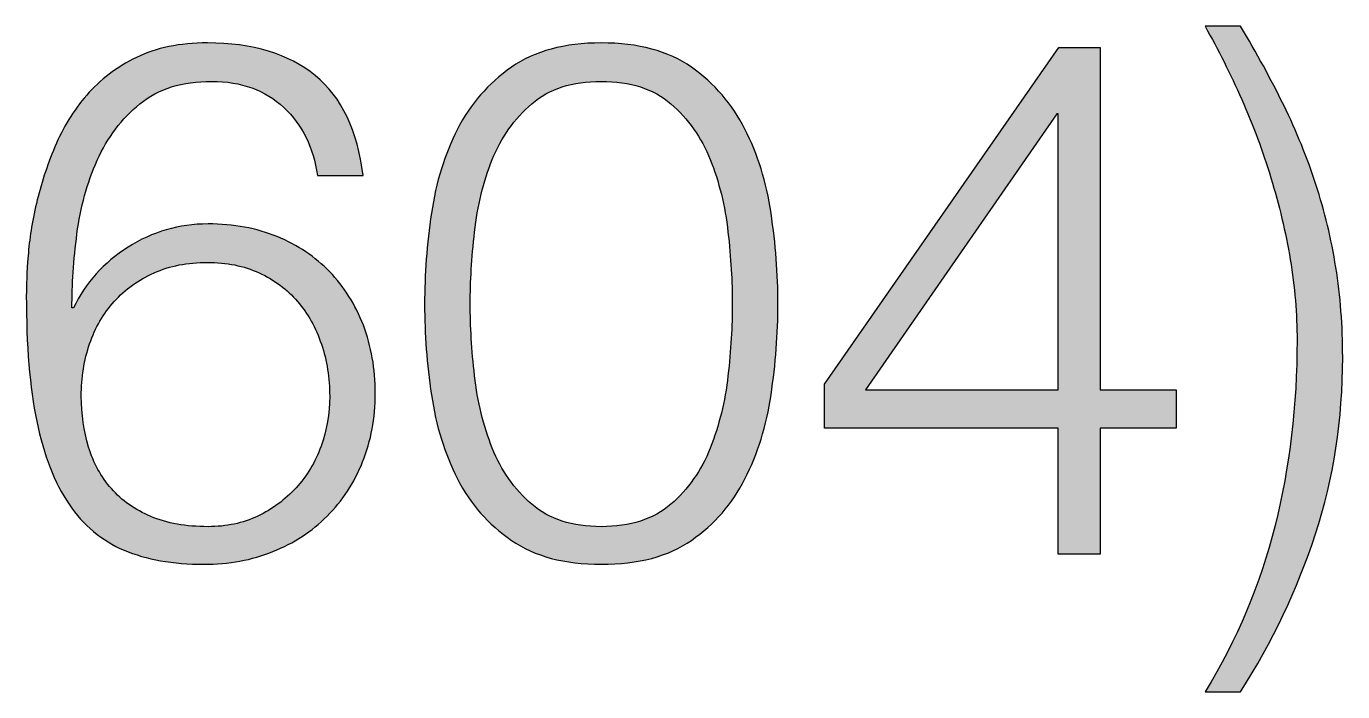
# Paper-space layout 'A3mask (portrait)' of a CAD drawing. Extents: x 0 to 277, y 0 to 394.
# Drawn here: x 197.89 to 201.344, y 21.162 to 22.908 of the extents above; entities that cross this region are included whole.
import ezdxf
from ezdxf.enums import TextEntityAlignment as Align

# ---------------------------------------------------------------- set-up
doc = ezdxf.new("R2010")
doc.units = 0
doc.layers.get('0').update_dxf_attribs({"linetype": 'CONTINUOUS'})
doc.layers.get('Defpoints').update_dxf_attribs({"linetype": 'CONTINUOUS'})
doc.layers.add('JPP_Mask', color=7, linetype='CONTINUOUS')
doc.styles.add('JPP', font='arial.ttf')

# ---------------------------------------------------------------- blocks, each defined once
blk = doc.blocks.new('A3mask (portrait)')
at = {"true_color": 0x004a91}
h = blk.add_hatch(color=154, dxfattribs=at)
edge = h.paths.add_edge_path()
edge.add_spline(control_points=[(201.3444, 22.0398), (201.3444, 22.1221), (201.3384, 22.2007), (201.3265, 22.2754)], knot_values=[2, 2, 2, 2, 3, 3, 3, 3], degree=3, periodic=0)
edge.add_spline(control_points=[(201.3265, 22.2754), (201.3145, 22.3501), (201.2971, 22.4227), (201.2741, 22.493)], knot_values=[1, 1, 1, 1, 2, 2, 2, 2], degree=3, periodic=0)
edge.add_spline(control_points=[(201.2741, 22.493), (201.2514, 22.5633), (201.2231, 22.6326), (201.1897, 22.7011)], knot_values=[0, 0, 0, 0, 1, 1, 1, 1], degree=3, periodic=0)
edge.add_spline(control_points=[(201.1897, 22.7011), (201.156, 22.7695), (201.1185, 22.8386), (201.0765, 22.9082)], knot_values=[13, 13, 13, 13, 14, 14, 14, 14], degree=3, periodic=0)
edge.add_spline(control_points=[(201.0765, 22.9082), (201.0765, 22.9082), (200.9835, 22.9082), (200.9835, 22.9082), (201.0176, 22.8474), (201.0496, 22.7834), (201.0795, 22.7164)], knot_values=[11, 11, 11, 11, 12, 12, 12, 13, 13, 13, 13], degree=3, periodic=0)
edge.add_spline(control_points=[(201.0795, 22.7164), (201.1092, 22.6491), (201.1349, 22.5804), (201.1563, 22.5102)], knot_values=[10, 10, 10, 10, 11, 11, 11, 11], degree=3, periodic=0)
edge.add_spline(control_points=[(201.1563, 22.5102), (201.1778, 22.4399), (201.1948, 22.3684), (201.2068, 22.2963)], knot_values=[9, 9, 9, 9, 10, 10, 10, 10], degree=3, periodic=0)
edge.add_spline(control_points=[(201.2068, 22.2963), (201.2187, 22.2242), (201.2247, 22.1532), (201.2247, 22.0836)], knot_values=[8, 8, 8, 8, 9, 9, 9, 9], degree=3, periodic=0)
edge.add_spline(control_points=[(201.2247, 22.0836), (201.2247, 21.9138), (201.2054, 21.7519), (201.1669, 21.5982)], knot_values=[7, 7, 7, 7, 8, 8, 8, 8], degree=3, periodic=0)
edge.add_spline(control_points=[(201.1669, 21.5982), (201.1282, 21.4441), (201.067, 21.2987), (200.9835, 21.1621)], knot_values=[6, 6, 6, 6, 7, 7, 7, 7], degree=3, periodic=0)
edge.add_spline(control_points=[(200.9835, 21.1621), (200.9835, 21.1621), (201.0765, 21.1621), (201.0765, 21.1621), (201.1602, 21.2924), (201.2256, 21.4305), (201.2732, 21.5761), (201.3207, 21.7218), (201.3444, 21.8765), (201.3444, 22.0398)], knot_values=[3, 3, 3, 3, 4, 4, 4, 5, 5, 5, 6, 6, 6, 6], degree=3, periodic=0)
h = blk.add_hatch(color=154, dxfattribs=at)
edge = h.paths.add_edge_path()
edge.add_spline(control_points=[(198.7747, 22.1235), (198.7538, 22.1778), (198.7243, 22.2249), (198.6863, 22.2641), (198.6482, 22.3033), (198.6023, 22.3341), (198.5485, 22.3562)], knot_values=[9, 9, 9, 9, 10, 10, 10, 11, 11, 11, 11], degree=3, periodic=0)
edge.add_spline(control_points=[(198.5485, 22.3562), (198.4947, 22.3784), (198.4342, 22.3896), (198.3671, 22.3896)], knot_values=[8, 8, 8, 8, 9, 9, 9, 9], degree=3, periodic=0)
edge.add_spline(control_points=[(198.3671, 22.3896), (198.2911, 22.3896), (198.221, 22.3691), (198.1572, 22.3286)], knot_values=[7, 7, 7, 7, 8, 8, 8, 8], degree=3, periodic=0)
edge.add_spline(control_points=[(198.1572, 22.3286), (198.0932, 22.2882), (198.0454, 22.2348), (198.0136, 22.169)], knot_values=[6, 6, 6, 6, 7, 7, 7, 7], degree=3, periodic=0)
edge.add_spline(control_points=[(198.0099, 22.169), (198.0099, 22.2297), (198.0143, 22.2947), (198.0232, 22.3638), (198.032, 22.4329), (198.0498, 22.4972), (198.0763, 22.5566)], knot_values=[3, 3, 3, 3, 4, 4, 4, 5, 5, 5, 5], degree=3, periodic=0)
edge.add_spline(control_points=[(198.0763, 22.5566), (198.1029, 22.6162), (198.1403, 22.6656), (198.1885, 22.7048)], knot_values=[2, 2, 2, 2, 3, 3, 3, 3], degree=3, periodic=0)
edge.add_spline(control_points=[(198.1885, 22.7048), (198.2365, 22.7442), (198.2994, 22.7637), (198.3766, 22.7637), (198.4539, 22.7637), (198.517, 22.7409), (198.5657, 22.6953)], knot_values=[0, 0, 0, 0, 1, 1, 1, 2, 2, 2, 2], degree=3, periodic=0)
edge.add_spline(control_points=[(198.5657, 22.6953), (198.6144, 22.6498), (198.6438, 22.5902), (198.654, 22.5167)], knot_values=[29, 29, 29, 29, 30, 30, 30, 30], degree=3, periodic=0)
edge.add_spline(control_points=[(198.654, 22.5167), (198.654, 22.5167), (198.7737, 22.5167), (198.7737, 22.5167), (198.7598, 22.6345), (198.7181, 22.7219), (198.6482, 22.779)], knot_values=[27, 27, 27, 27, 28, 28, 28, 29, 29, 29, 29], degree=3, periodic=0)
edge.add_spline(control_points=[(198.6482, 22.779), (198.5787, 22.836), (198.4843, 22.8646), (198.3653, 22.8646)], knot_values=[26, 26, 26, 26, 27, 27, 27, 27], degree=3, periodic=0)
edge.add_spline(control_points=[(198.3653, 22.8646), (198.2929, 22.8646), (198.231, 22.8518), (198.179, 22.8265)], knot_values=[25, 25, 25, 25, 26, 26, 26, 26], degree=3, periodic=0)
edge.add_spline(control_points=[(198.179, 22.8265), (198.1271, 22.801), (198.0837, 22.7681), (198.0489, 22.7277)], knot_values=[24, 24, 24, 24, 25, 25, 25, 25], degree=3, periodic=0)
edge.add_spline(control_points=[(198.0489, 22.7277), (198.0139, 22.6871), (197.986, 22.6419), (197.9652, 22.5918), (197.9443, 22.5417), (197.9283, 22.4923), (197.9167, 22.4436)], knot_values=[22, 22, 22, 22, 23, 23, 23, 24, 24, 24, 24], degree=3, periodic=0)
edge.add_spline(control_points=[(197.9167, 22.4436), (197.9053, 22.3949), (197.8981, 22.349), (197.8949, 22.3058), (197.8916, 22.2627), (197.8902, 22.2279), (197.8902, 22.2014)], knot_values=[20, 20, 20, 20, 21, 21, 21, 22, 22, 22, 22], degree=3, periodic=0)
edge.add_spline(control_points=[(197.8902, 22.2014), (197.8902, 22.0709), (197.8993, 21.9609), (197.9176, 21.8716)], knot_values=[19, 19, 19, 19, 20, 20, 20, 20], degree=3, periodic=0)
edge.add_spline(control_points=[(197.9176, 21.8716), (197.9362, 21.7823), (197.9642, 21.71), (198.0023, 21.6541)], knot_values=[18, 18, 18, 18, 19, 19, 19, 19], degree=3, periodic=0)
edge.add_spline(control_points=[(198.0023, 21.6541), (198.0403, 21.5984), (198.0883, 21.5583), (198.1468, 21.5334)], knot_values=[17, 17, 17, 17, 18, 18, 18, 18], degree=3, periodic=0)
edge.add_spline(control_points=[(198.1468, 21.5334), (198.205, 21.5089), (198.2746, 21.4963), (198.3558, 21.4963)], knot_values=[16, 16, 16, 16, 17, 17, 17, 17], degree=3, periodic=0)
edge.add_spline(control_points=[(198.3558, 21.4963), (198.4216, 21.4963), (198.4819, 21.5075), (198.5371, 21.5297)], knot_values=[15, 15, 15, 15, 16, 16, 16, 16], degree=3, periodic=0)
edge.add_spline(control_points=[(198.5371, 21.5297), (198.5923, 21.5518), (198.6397, 21.5828), (198.6796, 21.6227), (198.7195, 21.6626), (198.7505, 21.7102), (198.7728, 21.7652)], knot_values=[13, 13, 13, 13, 14, 14, 14, 15, 15, 15, 15], degree=3, periodic=0)
edge.add_spline(control_points=[(198.7728, 21.7652), (198.7948, 21.8204), (198.806, 21.8802), (198.806, 21.9449)], knot_values=[12, 12, 12, 12, 13, 13, 13, 13], degree=3, periodic=0)
edge.add_spline(control_points=[(198.806, 21.9449), (198.806, 22.0094), (198.7955, 22.069), (198.7747, 22.1235)], knot_values=[11, 11, 11, 11, 12, 12, 12, 12], degree=3, periodic=0)
edge = h.paths.add_edge_path(flags=16)
edge.add_spline(control_points=[(198.0563, 22.075), (198.0709, 22.1175), (198.0925, 22.1544), (198.121, 22.1861)], knot_values=[1, 1, 1, 1, 2, 2, 2, 2], degree=3, periodic=0)
edge.add_spline(control_points=[(198.121, 22.1861), (198.1496, 22.2177), (198.1844, 22.2427), (198.2256, 22.2613)], knot_values=[0, 0, 0, 0, 1, 1, 1, 1], degree=3, periodic=0)
edge.add_spline(control_points=[(198.2256, 22.2613), (198.2667, 22.2796), (198.3133, 22.2887), (198.3653, 22.2887)], knot_values=[15, 15, 15, 15, 16, 16, 16, 16], degree=3, periodic=0)
edge.add_spline(control_points=[(198.3653, 22.2887), (198.4158, 22.2887), (198.4611, 22.2796), (198.501, 22.2613)], knot_values=[14, 14, 14, 14, 15, 15, 15, 15], degree=3, periodic=0)
edge.add_spline(control_points=[(198.501, 22.2613), (198.5409, 22.2427), (198.5745, 22.2177), (198.6019, 22.1861)], knot_values=[13, 13, 13, 13, 14, 14, 14, 14], degree=3, periodic=0)
edge.add_spline(control_points=[(198.6019, 22.1861), (198.629, 22.1544), (198.6499, 22.117), (198.6645, 22.0741)], knot_values=[12, 12, 12, 12, 13, 13, 13, 13], degree=3, periodic=0)
edge.add_spline(control_points=[(198.6645, 22.0741), (198.6791, 22.031), (198.6863, 21.9853), (198.6863, 21.9373)], knot_values=[11, 11, 11, 11, 12, 12, 12, 12], degree=3, periodic=0)
edge.add_spline(control_points=[(198.6863, 21.9373), (198.6863, 21.8916), (198.6786, 21.848), (198.6636, 21.8062)], knot_values=[10, 10, 10, 10, 11, 11, 11, 11], degree=3, periodic=0)
edge.add_spline(control_points=[(198.6636, 21.8062), (198.6482, 21.7642), (198.6264, 21.7278), (198.5979, 21.697)], knot_values=[9, 9, 9, 9, 10, 10, 10, 10], degree=3, periodic=0)
edge.add_spline(control_points=[(198.5979, 21.697), (198.5694, 21.6659), (198.536, 21.6411), (198.4973, 21.6227), (198.4585, 21.6044), (198.4151, 21.5951), (198.3671, 21.5951)], knot_values=[7, 7, 7, 7, 8, 8, 8, 9, 9, 9, 9], degree=3, periodic=0)
edge.add_spline(control_points=[(198.3671, 21.5951), (198.3089, 21.5951), (198.2588, 21.604), (198.2171, 21.6218)], knot_values=[6, 6, 6, 6, 7, 7, 7, 7], degree=3, periodic=0)
edge.add_spline(control_points=[(198.2171, 21.6218), (198.1751, 21.6394), (198.1408, 21.6638), (198.1134, 21.6949)], knot_values=[5, 5, 5, 5, 6, 6, 6, 6], degree=3, periodic=0)
edge.add_spline(control_points=[(198.1134, 21.6949), (198.0862, 21.726), (198.0663, 21.7624), (198.0535, 21.8041)], knot_values=[4, 4, 4, 4, 5, 5, 5, 5], degree=3, periodic=0)
edge.add_spline(control_points=[(198.0535, 21.8041), (198.041, 21.8461), (198.0345, 21.8904), (198.0345, 21.9373)], knot_values=[3, 3, 3, 3, 4, 4, 4, 4], degree=3, periodic=0)
edge.add_spline(control_points=[(198.0345, 21.9373), (198.0345, 21.9867), (198.0419, 22.0326), (198.0563, 22.075)], knot_values=[2, 2, 2, 2, 3, 3, 3, 3], degree=3, periodic=0)
h = blk.add_hatch(color=154, dxfattribs=at)
edge = h.paths.add_edge_path()
edge.add_spline(control_points=[(199.6354, 22.8008), (199.5753, 22.8432), (199.4965, 22.8646), (199.3988, 22.8646)], knot_values=[15, 15, 15, 15, 16, 16, 16, 16], degree=3, periodic=0)
edge.add_spline(control_points=[(199.3988, 22.8646), (199.3026, 22.8646), (199.2242, 22.8432), (199.1634, 22.8008)], knot_values=[14, 14, 14, 14, 15, 15, 15, 15], degree=3, periodic=0)
edge.add_spline(control_points=[(199.1634, 22.8008), (199.1024, 22.7583), (199.0553, 22.7043), (199.0217, 22.6384), (198.988, 22.5726), (198.9653, 22.499), (198.9533, 22.4178)], knot_values=[12, 12, 12, 12, 13, 13, 13, 14, 14, 14, 14], degree=3, periodic=0)
edge.add_spline(control_points=[(198.9533, 22.4178), (198.9412, 22.3369), (198.9354, 22.2571), (198.9354, 22.1785)], knot_values=[11, 11, 11, 11, 12, 12, 12, 12], degree=3, periodic=0)
edge.add_spline(control_points=[(198.9354, 22.1785), (198.9354, 22.1012), (198.9412, 22.0221), (198.9533, 21.941)], knot_values=[10, 10, 10, 10, 11, 11, 11, 11], degree=3, periodic=0)
edge.add_spline(control_points=[(198.9533, 21.941), (198.9653, 21.86), (198.988, 21.7865), (199.0217, 21.7206), (199.0553, 21.6547), (199.1024, 21.6009), (199.1634, 21.5592)], knot_values=[8, 8, 8, 8, 9, 9, 9, 10, 10, 10, 10], degree=3, periodic=0)
edge.add_spline(control_points=[(199.1634, 21.5592), (199.2242, 21.5172), (199.3026, 21.4963), (199.3988, 21.4963)], knot_values=[7, 7, 7, 7, 8, 8, 8, 8], degree=3, periodic=0)
edge.add_spline(control_points=[(199.3988, 21.4963), (199.4965, 21.4963), (199.5753, 21.5172), (199.6354, 21.5592)], knot_values=[6, 6, 6, 6, 7, 7, 7, 7], degree=3, periodic=0)
edge.add_spline(control_points=[(199.6354, 21.5592), (199.6957, 21.6009), (199.7426, 21.6547), (199.776, 21.7206)], knot_values=[5, 5, 5, 5, 6, 6, 6, 6], degree=3, periodic=0)
edge.add_spline(control_points=[(199.776, 21.7206), (199.8096, 21.7865), (199.8323, 21.86), (199.8444, 21.941)], knot_values=[4, 4, 4, 4, 5, 5, 5, 5], degree=3, periodic=0)
edge.add_spline(control_points=[(199.8444, 21.941), (199.8565, 22.0221), (199.8625, 22.1019), (199.8625, 22.1803)], knot_values=[3, 3, 3, 3, 4, 4, 4, 4], degree=3, periodic=0)
edge.add_spline(control_points=[(199.8625, 22.1803), (199.8625, 22.2576), (199.8565, 22.3369), (199.8444, 22.4178)], knot_values=[2, 2, 2, 2, 3, 3, 3, 3], degree=3, periodic=0)
edge.add_spline(control_points=[(199.8444, 22.4178), (199.8323, 22.499), (199.8096, 22.5726), (199.776, 22.6384)], knot_values=[1, 1, 1, 1, 2, 2, 2, 2], degree=3, periodic=0)
edge.add_spline(control_points=[(199.776, 22.6384), (199.7426, 22.7043), (199.6957, 22.7583), (199.6354, 22.8008)], knot_values=[0, 0, 0, 0, 1, 1, 1, 1], degree=3, periodic=0)
edge = h.paths.add_edge_path(flags=16)
edge.add_spline(control_points=[(199.3988, 22.7637), (199.4749, 22.7637), (199.5357, 22.7442), (199.5814, 22.7048)], knot_values=[14, 14, 14, 14, 15, 15, 15, 15], degree=3, periodic=0)
edge.add_spline(control_points=[(199.5814, 22.7048), (199.6268, 22.6656), (199.6614, 22.6169), (199.6848, 22.5586)], knot_values=[13, 13, 13, 13, 14, 14, 14, 14], degree=3, periodic=0)
edge.add_spline(control_points=[(199.6848, 22.5586), (199.7082, 22.5002), (199.7238, 22.4369), (199.7314, 22.3684)], knot_values=[12, 12, 12, 12, 13, 13, 13, 13], degree=3, periodic=0)
edge.add_spline(control_points=[(199.7314, 22.3684), (199.7391, 22.3003), (199.7428, 22.2374), (199.7428, 22.1803)], knot_values=[11, 11, 11, 11, 12, 12, 12, 12], degree=3, periodic=0)
edge.add_spline(control_points=[(199.7428, 22.1803), (199.7428, 22.1221), (199.7391, 22.059), (199.7314, 21.9913), (199.7238, 21.9236), (199.7082, 21.8603), (199.6848, 21.8013), (199.6614, 21.7424), (199.6268, 21.6933), (199.5814, 21.6541)], knot_values=[8, 8, 8, 8, 9, 9, 9, 10, 10, 10, 11, 11, 11, 11], degree=3, periodic=0)
edge.add_spline(control_points=[(199.5814, 21.6541), (199.5357, 21.6149), (199.4749, 21.5951), (199.3988, 21.5951)], knot_values=[7, 7, 7, 7, 8, 8, 8, 8], degree=3, periodic=0)
edge.add_spline(control_points=[(199.3988, 21.5951), (199.323, 21.5951), (199.2622, 21.6149), (199.2165, 21.6541), (199.1708, 21.6933), (199.1363, 21.7424), (199.1128, 21.8013), (199.0894, 21.8603), (199.0741, 21.9236), (199.0664, 21.9913), (199.0588, 22.059), (199.0551, 22.1221), (199.0551, 22.1803)], knot_values=[3, 3, 3, 3, 4, 4, 4, 5, 5, 5, 6, 6, 6, 7, 7, 7, 7], degree=3, periodic=0)
edge.add_spline(control_points=[(199.0551, 22.1803), (199.0551, 22.2374), (199.0588, 22.3003), (199.0664, 22.3684)], knot_values=[2, 2, 2, 2, 3, 3, 3, 3], degree=3, periodic=0)
edge.add_spline(control_points=[(199.0664, 22.3684), (199.0741, 22.4369), (199.0894, 22.5002), (199.1128, 22.5586)], knot_values=[1, 1, 1, 1, 2, 2, 2, 2], degree=3, periodic=0)
edge.add_spline(control_points=[(199.1128, 22.5586), (199.1363, 22.6169), (199.1708, 22.6656), (199.2165, 22.7048)], knot_values=[0, 0, 0, 0, 1, 1, 1, 1], degree=3, periodic=0)
edge.add_spline(control_points=[(199.2165, 22.7048), (199.2622, 22.7442), (199.323, 22.7637), (199.3988, 22.7637)], knot_values=[15, 15, 15, 15, 16, 16, 16, 16], degree=3, periodic=0)
h = blk.add_hatch(color=154, dxfattribs=at)
h.paths.add_polyline_path([(200.7082, 21.8535), (200.9076, 21.8535), (200.9076, 21.9544), (200.7082, 21.9544), (200.7082, 22.853), (200.5998, 22.853), (199.9843, 21.9695), (199.9843, 21.8535), (200.598, 21.8535), (200.598, 21.523), (200.7082, 21.523)])
h.paths.add_polyline_path([(200.598, 21.9544), (200.0926, 21.9544), (200.594, 22.6783), (200.598, 22.6783)], flags=16)
at = {"layer": 'Defpoints', "color": 154, "true_color": 0x004a91}
for points in [[(200.5998, 22.853), (200.7082, 22.853), (200.7082, 21.9544), (200.9076, 21.9544), (200.9076, 21.8535), (200.7082, 21.8535), (200.7082, 21.523), (200.598, 21.523), (200.598, 21.8535), (199.9843, 21.8535), (199.9843, 21.9695), (200.5998, 22.853)], [(200.598, 22.6783), (200.594, 22.6783), (200.0926, 21.9544), (200.598, 21.9544), (200.598, 22.6783)]]:
    blk.add_lwpolyline(points, dxfattribs=at)
for points, knots in [([(201.1897, 22.7011), (201.2231, 22.6326), (201.2514, 22.5633), (201.2741, 22.493), (201.2971, 22.4227), (201.3145, 22.3501), (201.3265, 22.2754), (201.3384, 22.2007), (201.3444, 22.1221), (201.3444, 22.0398), (201.3444, 21.8765), (201.3207, 21.7218), (201.2732, 21.5761), (201.2256, 21.4305), (201.1602, 21.2924), (201.0765, 21.1621), (201.0765, 21.1621), (200.9835, 21.1621), (200.9835, 21.1621), (201.067, 21.2987), (201.1282, 21.4441), (201.1669, 21.5982), (201.2054, 21.7519), (201.2247, 21.9138), (201.2247, 22.0836), (201.2247, 22.1532), (201.2187, 22.2242), (201.2068, 22.2963), (201.1948, 22.3684), (201.1778, 22.4399), (201.1563, 22.5102), (201.1349, 22.5804), (201.1092, 22.6491), (201.0795, 22.7164), (201.0496, 22.7834), (201.0176, 22.8474), (200.9835, 22.9082), (200.9835, 22.9082), (201.0765, 22.9082), (201.0765, 22.9082), (201.1185, 22.8386), (201.156, 22.7695), (201.1897, 22.7011)], [0, 0, 0, 0, 1, 1, 1, 2, 2, 2, 3, 3, 3, 4, 4, 4, 5, 5, 5, 6, 6, 6, 7, 7, 7, 8, 8, 8, 9, 9, 9, 10, 10, 10, 11, 11, 11, 12, 12, 12, 13, 13, 13, 14, 14, 14, 14]), ([(198.5657, 22.6953), (198.517, 22.7409), (198.4539, 22.7637), (198.3766, 22.7637), (198.2994, 22.7637), (198.2365, 22.7442), (198.1885, 22.7048), (198.1403, 22.6656), (198.1029, 22.6162), (198.0763, 22.5566), (198.0498, 22.4972), (198.032, 22.4329), (198.0232, 22.3638), (198.0143, 22.2947), (198.0099, 22.2297), (198.0099, 22.169), (198.0099, 22.169), (198.0136, 22.169), (198.0136, 22.169), (198.0454, 22.2348), (198.0932, 22.2882), (198.1572, 22.3286), (198.221, 22.3691), (198.2911, 22.3896), (198.3671, 22.3896), (198.4342, 22.3896), (198.4947, 22.3784), (198.5485, 22.3562), (198.6023, 22.3341), (198.6482, 22.3033), (198.6863, 22.2641), (198.7243, 22.2249), (198.7538, 22.1778), (198.7747, 22.1235), (198.7955, 22.069), (198.806, 22.0094), (198.806, 21.9449), (198.806, 21.8802), (198.7948, 21.8204), (198.7728, 21.7652), (198.7505, 21.7102), (198.7195, 21.6626), (198.6796, 21.6227), (198.6397, 21.5828), (198.5923, 21.5518), (198.5371, 21.5297), (198.4819, 21.5075), (198.4216, 21.4963), (198.3558, 21.4963), (198.2746, 21.4963), (198.205, 21.5089), (198.1468, 21.5334), (198.0883, 21.5583), (198.0403, 21.5984), (198.0023, 21.6541), (197.9642, 21.71), (197.9362, 21.7823), (197.9176, 21.8716), (197.8993, 21.9609), (197.8902, 22.0709), (197.8902, 22.2014), (197.8902, 22.2279), (197.8916, 22.2627), (197.8949, 22.3058), (197.8981, 22.349), (197.9053, 22.3949), (197.9167, 22.4436), (197.9283, 22.4923), (197.9443, 22.5417), (197.9652, 22.5918), (197.986, 22.6419), (198.0139, 22.6871), (198.0489, 22.7277), (198.0837, 22.7681), (198.1271, 22.801), (198.179, 22.8265), (198.231, 22.8518), (198.2929, 22.8646), (198.3653, 22.8646), (198.4843, 22.8646), (198.5787, 22.836), (198.6482, 22.779), (198.7181, 22.7219), (198.7598, 22.6345), (198.7737, 22.5167), (198.7737, 22.5167), (198.654, 22.5167), (198.654, 22.5167), (198.6438, 22.5902), (198.6144, 22.6498), (198.5657, 22.6953)], [0, 0, 0, 0, 1, 1, 1, 2, 2, 2, 3, 3, 3, 4, 4, 4, 5, 5, 5, 6, 6, 6, 7, 7, 7, 8, 8, 8, 9, 9, 9, 10, 10, 10, 11, 11, 11, 12, 12, 12, 13, 13, 13, 14, 14, 14, 15, 15, 15, 16, 16, 16, 17, 17, 17, 18, 18, 18, 19, 19, 19, 20, 20, 20, 21, 21, 21, 22, 22, 22, 23, 23, 23, 24, 24, 24, 25, 25, 25, 26, 26, 26, 27, 27, 27, 28, 28, 28, 29, 29, 29, 30, 30, 30, 30]), ([(199.6354, 22.8008), (199.6957, 22.7583), (199.7426, 22.7043), (199.776, 22.6384), (199.8096, 22.5726), (199.8323, 22.499), (199.8444, 22.4178), (199.8565, 22.3369), (199.8625, 22.2576), (199.8625, 22.1803), (199.8625, 22.1019), (199.8565, 22.0221), (199.8444, 21.941), (199.8323, 21.86), (199.8096, 21.7865), (199.776, 21.7206), (199.7426, 21.6547), (199.6957, 21.6009), (199.6354, 21.5592), (199.5753, 21.5172), (199.4965, 21.4963), (199.3988, 21.4963), (199.3026, 21.4963), (199.2242, 21.5172), (199.1634, 21.5592), (199.1024, 21.6009), (199.0553, 21.6547), (199.0217, 21.7206), (198.988, 21.7865), (198.9653, 21.86), (198.9533, 21.941), (198.9412, 22.0221), (198.9354, 22.1012), (198.9354, 22.1785), (198.9354, 22.2571), (198.9412, 22.3369), (198.9533, 22.4178), (198.9653, 22.499), (198.988, 22.5726), (199.0217, 22.6384), (199.0553, 22.7043), (199.1024, 22.7583), (199.1634, 22.8008), (199.2242, 22.8432), (199.3026, 22.8646), (199.3988, 22.8646), (199.4965, 22.8646), (199.5753, 22.8432), (199.6354, 22.8008)], [0, 0, 0, 0, 1, 1, 1, 2, 2, 2, 3, 3, 3, 4, 4, 4, 5, 5, 5, 6, 6, 6, 7, 7, 7, 8, 8, 8, 9, 9, 9, 10, 10, 10, 11, 11, 11, 12, 12, 12, 13, 13, 13, 14, 14, 14, 15, 15, 15, 16, 16, 16, 16]), ([(199.2165, 22.7048), (199.1708, 22.6656), (199.1363, 22.6169), (199.1128, 22.5586), (199.0894, 22.5002), (199.0741, 22.4369), (199.0664, 22.3684), (199.0588, 22.3003), (199.0551, 22.2374), (199.0551, 22.1803), (199.0551, 22.1221), (199.0588, 22.059), (199.0664, 21.9913), (199.0741, 21.9236), (199.0894, 21.8603), (199.1128, 21.8013), (199.1363, 21.7424), (199.1708, 21.6933), (199.2165, 21.6541), (199.2622, 21.6149), (199.323, 21.5951), (199.3988, 21.5951), (199.4749, 21.5951), (199.5357, 21.6149), (199.5814, 21.6541), (199.6268, 21.6933), (199.6614, 21.7424), (199.6848, 21.8013), (199.7082, 21.8603), (199.7238, 21.9236), (199.7314, 21.9913), (199.7391, 22.059), (199.7428, 22.1221), (199.7428, 22.1803), (199.7428, 22.2374), (199.7391, 22.3003), (199.7314, 22.3684), (199.7238, 22.4369), (199.7082, 22.5002), (199.6848, 22.5586), (199.6614, 22.6169), (199.6268, 22.6656), (199.5814, 22.7048), (199.5357, 22.7442), (199.4749, 22.7637), (199.3988, 22.7637), (199.323, 22.7637), (199.2622, 22.7442), (199.2165, 22.7048)], [0, 0, 0, 0, 1, 1, 1, 2, 2, 2, 3, 3, 3, 4, 4, 4, 5, 5, 5, 6, 6, 6, 7, 7, 7, 8, 8, 8, 9, 9, 9, 10, 10, 10, 11, 11, 11, 12, 12, 12, 13, 13, 13, 14, 14, 14, 15, 15, 15, 16, 16, 16, 16]), ([(198.2256, 22.2613), (198.1844, 22.2427), (198.1496, 22.2177), (198.121, 22.1861), (198.0925, 22.1544), (198.0709, 22.1175), (198.0563, 22.075), (198.0419, 22.0326), (198.0345, 21.9867), (198.0345, 21.9373), (198.0345, 21.8904), (198.041, 21.8461), (198.0535, 21.8041), (198.0663, 21.7624), (198.0862, 21.726), (198.1134, 21.6949), (198.1408, 21.6638), (198.1751, 21.6394), (198.2171, 21.6218), (198.2588, 21.604), (198.3089, 21.5951), (198.3671, 21.5951), (198.4151, 21.5951), (198.4585, 21.6044), (198.4973, 21.6227), (198.536, 21.6411), (198.5694, 21.6659), (198.5979, 21.697), (198.6264, 21.7278), (198.6482, 21.7642), (198.6636, 21.8062), (198.6786, 21.848), (198.6863, 21.8916), (198.6863, 21.9373), (198.6863, 21.9853), (198.6791, 22.031), (198.6645, 22.0741), (198.6499, 22.117), (198.629, 22.1544), (198.6019, 22.1861), (198.5745, 22.2177), (198.5409, 22.2427), (198.501, 22.2613), (198.4611, 22.2796), (198.4158, 22.2887), (198.3653, 22.2887), (198.3133, 22.2887), (198.2667, 22.2796), (198.2256, 22.2613)], [0, 0, 0, 0, 1, 1, 1, 2, 2, 2, 3, 3, 3, 4, 4, 4, 5, 5, 5, 6, 6, 6, 7, 7, 7, 8, 8, 8, 9, 9, 9, 10, 10, 10, 11, 11, 11, 12, 12, 12, 13, 13, 13, 14, 14, 14, 15, 15, 15, 16, 16, 16, 16])]:
    blk.add_open_spline(points, degree=3, knots=knots, dxfattribs=at)
at = {"color": 7, "style": 'JPP'}
for tag, p in [('Client', (244.02, 56.35)), ('Project1', (244.02, 44.1)), ('Project2', (244.02, 40.425)), ('Project3', (244.02, 36.75)), ('Title1', (244.02, 28.175)), ('Title2', (244.02, 24.5)), ('Title3', (244.02, 20.825)), ('Status', (191.1, 3.675))]:
    blk.add_attdef(tag, text='', height=1.7, dxfattribs=at).set_placement(p, align=Align.MIDDLE_LEFT)
at = {"color": 2, "style": 'JPP'}
for tag, p in [('Scale', (204.575, 12.25)), ('Checked', (248.675, 12.25)), ('Drawn', (226.625, 12.25)), ('Date', (270.725, 12.25))]:
    blk.add_attdef(tag, text='', height=1, dxfattribs=at).set_placement(p, align=Align.MIDDLE_CENTER)
at = {"color": 6, "style": 'JPP'}
for tag, p in [('Ref', (235.2, 3.675)), ('DrgNo.', (255.78, 3.675))]:
    blk.add_attdef(tag, text='', height=2, dxfattribs=at).set_placement(p, align=Align.MIDDLE_LEFT)
blk.add_attdef('Rev', text='', height=2, dxfattribs=at).set_placement((272.5746, 3.675), align=Align.MIDDLE_CENTER)

psp = doc.layouts.new('A3mask (portrait)')

# ---------------------------------------------------------------- block references
at = {"layer": 'JPP_Mask'}
psp.add_blockref('A3mask (portrait)', (0, 0), dxfattribs=at)

doc.saveas('drawing.dxf')
